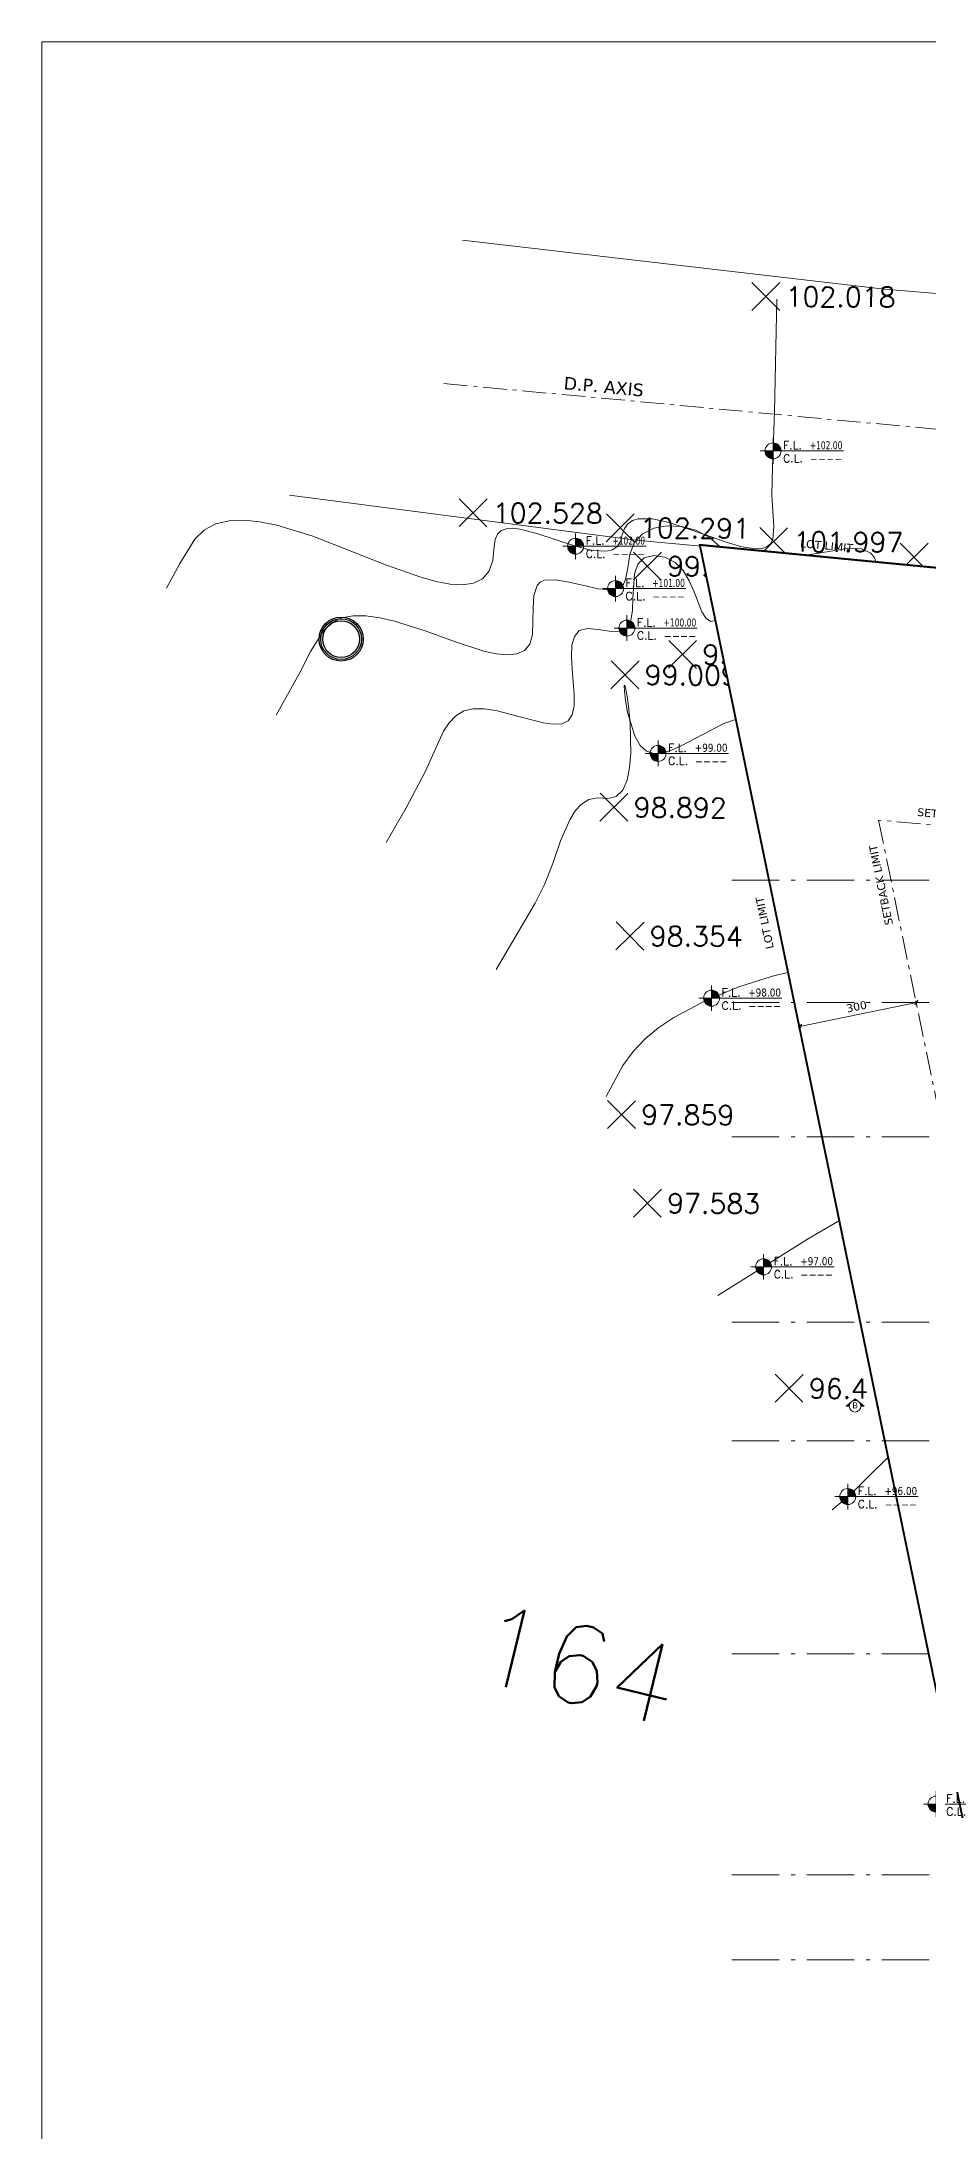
# Model space of a CAD drawing. Header units: inches. Extents: x -48 to 777, y -156 to 510.
# Drawn here: x 562.3 to 584.8, y -127.4 to -74.4 of the extents above; entities that cross this region are included whole.
import ezdxf
from ezdxf.enums import TextEntityAlignment as Align

# ---------------------------------------------------------------- set-up
doc = ezdxf.new("R2010")
doc.units = ezdxf.units.IN
doc.header["$MEASUREMENT"] = 0
doc.set_wipeout_variables(frame=1)
for name, pattern in [('ACAD_ISO06W100', [36, 24, -3, 0, -3, 0, -3, 0, -3]), ('ACAD_ISO10W100', [18, 12, -3, 0, -3]), ('HIDDEN', [0.375, 0.25, -0.125]), ('NUHA', [1.45, 0.75, -0.25, 0.2, -0.25])]:
    doc.linetypes.add(name, pattern=pattern)
doc.layers.get('Defpoints').update_dxf_attribs({"lineweight": 5})
for name, color, linetype, lineweight in [('A-ANNOTATION', 34, 'Continuous', 5), ('A-AXIS ST', 251, 'ACAD_ISO10W100', 5), ('A-DIM', 9, 'Continuous', 5), ('A-HIDDEN', 254, 'HIDDEN', 5), ('A-LEVELS', 139, 'Continuous', 20), ('A-LIMIT LOT', 235, 'ACAD_ISO10W100', 20), ('A-LIMIT ROAD', 69, 'Continuous', 20), ('A-NOTES', 151, 'Continuous', 20), ('A-SIGNS1', 20, 'Continuous', 15), ('A-SIGNS2', 30, 'Continuous', 15), ('A-TEXT', 50, 'Continuous', 15)]:
    doc.layers.add(name, color=color, linetype=linetype, lineweight=lineweight)
doc.layers.add('pts pc', color=7, linetype='Continuous')
doc.styles.add('2mm', font='simplex.shx', dxfattribs={"height": 0.5})
doc.styles.add('5mm', font='simplex_.ttf', dxfattribs={"height": 5})
doc.styles.add('ROMAND', font='verdana.ttf')
doc.styles.add('ROMANS', font='romans__.ttf', dxfattribs={"height": 0.14})
doc.styles.add('Stretch', font='GOTHIC.TTF', dxfattribs={"width": 0.75, "height": 0.2})
doc.dimstyles.new('M-1.100', dxfattribs={"dimtxt": 0.2, "dimasz": 0.1, "dimexe": 0.05, "dimexo": 0.05, "dimgap": 0.1, "dimtad": 1, "dimlfac": 100, "dimrnd": 0.5, "dimzin": 9, "dimdsep": 46, "dimtxsty": 'ROMAND', "dimblk": 'OBLIQUE', "dimcen": 1, "dimdle": 0.05, "dimclrd": 256, "dimclre": 256, "dimclrt": 2, "dimadec": 0, "dimazin": 0, "dimtfac": 0.666667, "dimtmove": 2, "dimatfit": 3, "dimfxl": 0.04, "dimtolj": 1, "dimtzin": 5, "dimlwd": -1, "dimlwe": -1, "dimarcsym": 0})

# ---------------------------------------------------------------- blocks, each defined once
blk = doc.blocks.new('_Oblique')
at = {"color": 0, "linetype": 'ByBlock', "lineweight": -2}
blk.add_line((-0.5, -0.5), (0.5, 0.5), dxfattribs=at)
blk = doc.blocks.new('*D973')
at = {"layer": 'A-DIM', "transparency": 16777216}
for p, q in [((-315991.303, -27905.139), (-315994.339, -27905.765)), ((-315991.346, -27905.179), (-315991.362, -27905.1)), ((-315994.284, -27905.786), (-315994.3, -27905.706))]:
    blk.add_line(p, q, dxfattribs=at)
at = {"layer": 'Defpoints', "color": 0, "transparency": 16777216}
for p in [(-315991.335, -27905.228), (-315994.29, -27905.755), (-315994.274, -27905.835)]:
    blk.add_point(p, dxfattribs=at)
at = {"layer": 'A-DIM', "transparency": 16777216, "xscale": 0.1, "yscale": 0.1, "zscale": 0.1}
for p, rotation in [((-315991.352, -27905.149), 11.65575850896597), ((-315994.29, -27905.755), 191.655758508966)]:
    blk.add_blockref('_Oblique', p, dxfattribs=dict(at, rotation=rotation))
at = {"layer": 'A-DIM', "color": 2, "transparency": 16777216, "insert": (-315992.862, -27905.252), "char_height": 0.2, "attachment_point": 5, "rotation": 11.6558, "style": 'ROMAND'}
blk.add_mtext('\\A1;300', dxfattribs=at)
blk = doc.blocks.new('GXFHGCGFCD')
at = {"layer": 'A-SIGNS1', "linetype": 'NUHA'}
h = blk.add_hatch(color=256, dxfattribs=at)
h.paths.add_polyline_path([(90.382, 61.33), (90.382, 61.17), (90.542, 61.17, 0.414214)])
h.paths.add_polyline_path([(90.382, 61.17), (90.222, 61.17, 0.414214), (90.382, 61.01)])
at = {"layer": 'A-SIGNS1'}
for p, q in [((90.382, 60.914), (90.382, 61.426)), ((90.126, 61.17), (91.79, 61.17))]:
    blk.add_line(p, q, dxfattribs=at)
blk.add_circle((90.382, 61.17), 0.16, dxfattribs=at)
blk = doc.blocks.new('DGXFHXFGDFD')
at = {"layer": 'A-SIGNS1'}
blk.add_blockref('GXFHGCGFCD', (0, 0), dxfattribs=at)
at = {"layer": 'A-SIGNS2', "linetype": 'NUHA', "style": 'ROMANS'}
for s, p in [('C.L.', (90.583, 60.941)), ('F.L.', (90.583, 61.203))]:
    blk.add_text(s, height=0.16, dxfattribs=at).set_placement(p)
at = {"layer": 'A-SIGNS2', "style": 'ROMANS', "width": 0.910135, "flags": 4}
for tag, p, p2 in [('NIV.BETON', (91.116, 60.941), (91.79, 60.941)), ('NIV.FINI', (91.116, 61.203), (91.79, 61.203))]:
    blk.add_attdef(tag, text='', height=0.16, dxfattribs=at).set_placement(p, p2, align=Align.FIT)
blk = doc.blocks.new('*D541')
at = {"layer": 'A-DIM', "transparency": 16777216}
for p, q in [((633.919, 335.179), (637.569, 335.179)), ((633.969, 334.867), (633.969, 335.229)), ((637.519, 334.867), (637.519, 335.229))]:
    blk.add_line(p, q, dxfattribs=at)
at = {"layer": 'Defpoints', "color": 0, "transparency": 16777216}
for p in [(637.519, 335.179), (633.969, 334.817), (637.519, 334.817)]:
    blk.add_point(p, dxfattribs=at)
at = {"layer": 'A-DIM', "transparency": 16777216, "xscale": 0.1, "yscale": 0.1, "zscale": 0.1, "rotation": 180}
blk.add_blockref('_Oblique', (633.969, 335.179), dxfattribs=at)
at = {"layer": 'A-DIM', "transparency": 16777216, "xscale": 0.1, "yscale": 0.1, "zscale": 0.1}
blk.add_blockref('_Oblique', (637.519, 335.179), dxfattribs=at)
at = {"layer": 'A-DIM', "color": 2, "transparency": 16777216, "insert": (635.744, 335.383), "char_height": 0.2, "attachment_point": 5, "style": 'ROMAND'}
blk.add_mtext('\\A1;355', dxfattribs=at)
blk = doc.blocks.new('*D542')
at = {"layer": 'A-DIM', "transparency": 16777216}
for p, q in [((637.469, 335.179), (640.719, 335.179)), ((637.519, 334.867), (637.519, 335.229)), ((640.669, 334.999), (640.669, 335.229))]:
    blk.add_line(p, q, dxfattribs=at)
at = {"layer": 'Defpoints', "color": 0, "transparency": 16777216}
for p in [(640.669, 335.179), (637.519, 334.817), (640.669, 334.949)]:
    blk.add_point(p, dxfattribs=at)
at = {"layer": 'A-DIM', "transparency": 16777216, "xscale": 0.1, "yscale": 0.1, "zscale": 0.1, "rotation": 180}
blk.add_blockref('_Oblique', (637.519, 335.179), dxfattribs=at)
at = {"layer": 'A-DIM', "transparency": 16777216, "xscale": 0.1, "yscale": 0.1, "zscale": 0.1}
blk.add_blockref('_Oblique', (640.669, 335.179), dxfattribs=at)
at = {"layer": 'A-DIM', "color": 2, "transparency": 16777216, "insert": (639.094, 335.383), "char_height": 0.2, "attachment_point": 5, "style": 'ROMAND'}
blk.add_mtext('\\A1;315', dxfattribs=at)
blk = doc.blocks.new('*D543')
at = {"layer": 'A-DIM', "transparency": 16777216}
for p, q in [((640.619, 335.179), (642.719, 335.179)), ((640.669, 334.999), (640.669, 335.229)), ((642.669, 335.065), (642.669, 335.229))]:
    blk.add_line(p, q, dxfattribs=at)
at = {"layer": 'Defpoints', "color": 0, "transparency": 16777216}
for p in [(642.669, 335.179), (640.669, 334.949), (642.669, 335.015)]:
    blk.add_point(p, dxfattribs=at)
at = {"layer": 'A-DIM', "transparency": 16777216, "xscale": 0.1, "yscale": 0.1, "zscale": 0.1, "rotation": 180}
blk.add_blockref('_Oblique', (640.669, 335.179), dxfattribs=at)
at = {"layer": 'A-DIM', "transparency": 16777216, "xscale": 0.1, "yscale": 0.1, "zscale": 0.1}
blk.add_blockref('_Oblique', (642.669, 335.179), dxfattribs=at)
at = {"layer": 'A-DIM', "color": 2, "transparency": 16777216, "insert": (641.669, 335.383), "char_height": 0.2, "attachment_point": 5, "style": 'ROMAND'}
blk.add_mtext('\\A1;200', dxfattribs=at)
blk = doc.blocks.new('*D544')
at = {"layer": 'A-DIM', "transparency": 16777216}
for p, q in [((642.619, 335.179), (644.719, 335.179)), ((642.669, 335.065), (642.669, 335.229)), ((644.669, 335.065), (644.669, 335.229))]:
    blk.add_line(p, q, dxfattribs=at)
at = {"layer": 'Defpoints', "color": 0, "transparency": 16777216}
for p in [(644.669, 335.179), (642.669, 335.015), (644.669, 335.015)]:
    blk.add_point(p, dxfattribs=at)
at = {"layer": 'A-DIM', "transparency": 16777216, "xscale": 0.1, "yscale": 0.1, "zscale": 0.1, "rotation": 180}
blk.add_blockref('_Oblique', (642.669, 335.179), dxfattribs=at)
at = {"layer": 'A-DIM', "transparency": 16777216, "xscale": 0.1, "yscale": 0.1, "zscale": 0.1}
blk.add_blockref('_Oblique', (644.669, 335.179), dxfattribs=at)
at = {"layer": 'A-DIM', "color": 2, "transparency": 16777216, "insert": (643.669, 335.383), "char_height": 0.2, "attachment_point": 5, "style": 'ROMAND'}
blk.add_mtext('\\A1;200', dxfattribs=at)
blk = doc.blocks.new('*D545')
at = {"layer": 'A-DIM', "transparency": 16777216}
for p, q in [((644.619, 335.179), (647.069, 335.179)), ((644.669, 335.065), (644.669, 335.229)), ((647.019, 335.065), (647.019, 335.229))]:
    blk.add_line(p, q, dxfattribs=at)
at = {"layer": 'Defpoints', "color": 0, "transparency": 16777216}
for p in [(647.019, 335.179), (644.669, 335.015), (647.019, 335.015)]:
    blk.add_point(p, dxfattribs=at)
at = {"layer": 'A-DIM', "transparency": 16777216, "xscale": 0.1, "yscale": 0.1, "zscale": 0.1, "rotation": 180}
blk.add_blockref('_Oblique', (644.669, 335.179), dxfattribs=at)
at = {"layer": 'A-DIM', "transparency": 16777216, "xscale": 0.1, "yscale": 0.1, "zscale": 0.1}
blk.add_blockref('_Oblique', (647.019, 335.179), dxfattribs=at)
at = {"layer": 'A-DIM', "color": 2, "transparency": 16777216, "insert": (645.844, 335.383), "char_height": 0.2, "attachment_point": 5, "style": 'ROMAND'}
blk.add_mtext('\\A1;235', dxfattribs=at)
blk = doc.blocks.new('*D546')
at = {"layer": 'A-DIM', "transparency": 16777216}
for p, q in [((646.969, 335.179), (649.969, 335.179)), ((647.019, 335.065), (647.019, 335.229)), ((649.919, 335.083), (649.919, 335.229))]:
    blk.add_line(p, q, dxfattribs=at)
at = {"layer": 'Defpoints', "color": 0, "transparency": 16777216}
for p in [(649.919, 335.179), (647.019, 335.015), (649.919, 335.033)]:
    blk.add_point(p, dxfattribs=at)
at = {"layer": 'A-DIM', "transparency": 16777216, "xscale": 0.1, "yscale": 0.1, "zscale": 0.1, "rotation": 180}
blk.add_blockref('_Oblique', (647.019, 335.179), dxfattribs=at)
at = {"layer": 'A-DIM', "transparency": 16777216, "xscale": 0.1, "yscale": 0.1, "zscale": 0.1}
blk.add_blockref('_Oblique', (649.919, 335.179), dxfattribs=at)
at = {"layer": 'A-DIM', "color": 2, "transparency": 16777216, "insert": (648.469, 335.383), "char_height": 0.2, "attachment_point": 5, "style": 'ROMAND'}
blk.add_mtext('\\A1;290', dxfattribs=at)
blk = doc.blocks.new('*D547')
at = {"layer": 'A-DIM', "transparency": 16777216}
for p, q in [((649.869, 335.179), (651.669, 335.179)), ((649.919, 335.083), (649.919, 335.229)), ((651.619, 335.036), (651.619, 335.229))]:
    blk.add_line(p, q, dxfattribs=at)
at = {"layer": 'Defpoints', "color": 0, "transparency": 16777216}
for p in [(651.619, 335.179), (649.919, 335.033), (651.619, 334.986)]:
    blk.add_point(p, dxfattribs=at)
at = {"layer": 'A-DIM', "transparency": 16777216, "xscale": 0.1, "yscale": 0.1, "zscale": 0.1, "rotation": 180}
blk.add_blockref('_Oblique', (649.919, 335.179), dxfattribs=at)
at = {"layer": 'A-DIM', "transparency": 16777216, "xscale": 0.1, "yscale": 0.1, "zscale": 0.1}
blk.add_blockref('_Oblique', (651.619, 335.179), dxfattribs=at)
at = {"layer": 'A-DIM', "color": 2, "transparency": 16777216, "insert": (650.769, 335.383), "char_height": 0.2, "attachment_point": 5, "style": 'ROMAND'}
blk.add_mtext('\\A1;170', dxfattribs=at)
blk = doc.blocks.new('*D548')
at = {"layer": 'A-DIM', "transparency": 16777216}
for p, q in [((651.669, 335.572), (633.919, 335.572)), ((633.969, 334.867), (633.969, 335.622)), ((651.619, 335.036), (651.619, 335.622))]:
    blk.add_line(p, q, dxfattribs=at)
at = {"layer": 'Defpoints', "color": 0, "transparency": 16777216}
for p in [(633.969, 335.572), (633.969, 334.817), (651.619, 334.986)]:
    blk.add_point(p, dxfattribs=at)
at = {"layer": 'A-DIM', "transparency": 16777216, "xscale": 0.1, "yscale": 0.1, "zscale": 0.1, "rotation": 180}
blk.add_blockref('_Oblique', (633.969, 335.572), dxfattribs=at)
at = {"layer": 'A-DIM', "transparency": 16777216, "xscale": 0.1, "yscale": 0.1, "zscale": 0.1}
blk.add_blockref('_Oblique', (651.619, 335.572), dxfattribs=at)
at = {"layer": 'A-DIM', "color": 2, "transparency": 16777216, "insert": (642.794, 335.776), "char_height": 0.2, "attachment_point": 5, "style": 'ROMAND'}
blk.add_mtext('\\A1;1765', dxfattribs=at)
blk = doc.blocks.new('*D549')
at = {"layer": 'A-DIM', "transparency": 16777216}
for p, q in [((656.818, 330.269), (656.914, 330.269)), ((656.864, 330.319), (656.864, 327.119)), ((656.818, 327.169), (656.914, 327.169))]:
    blk.add_line(p, q, dxfattribs=at)
at = {"layer": 'Defpoints', "color": 0, "transparency": 16777216}
for p in [(656.768, 330.269), (656.768, 327.169), (656.864, 327.169)]:
    blk.add_point(p, dxfattribs=at)
at = {"layer": 'A-DIM', "transparency": 16777216, "xscale": 0.1, "yscale": 0.1, "zscale": 0.1}
for p, rotation in [((656.864, 330.269), 90), ((656.864, 327.169), 270)]:
    blk.add_blockref('_Oblique', p, dxfattribs=dict(at, rotation=rotation))
at = {"layer": 'A-DIM', "color": 2, "transparency": 16777216, "insert": (656.66, 328.719), "char_height": 0.2, "attachment_point": 5, "rotation": 90, "style": 'ROMAND'}
blk.add_mtext('\\A1;310', dxfattribs=at)
blk = doc.blocks.new('*D550')
at = {"layer": 'A-DIM', "transparency": 16777216}
for p, q in [((656.864, 327.219), (656.864, 323.719)), ((656.818, 327.169), (656.914, 327.169)), ((656.715, 323.769), (656.914, 323.769))]:
    blk.add_line(p, q, dxfattribs=at)
at = {"layer": 'Defpoints', "color": 0, "transparency": 16777216}
for p in [(656.768, 327.169), (656.665, 323.769), (656.864, 323.769)]:
    blk.add_point(p, dxfattribs=at)
at = {"layer": 'A-DIM', "transparency": 16777216, "xscale": 0.1, "yscale": 0.1, "zscale": 0.1}
for p, rotation in [((656.864, 327.169), 90), ((656.864, 323.769), 270)]:
    blk.add_blockref('_Oblique', p, dxfattribs=dict(at, rotation=rotation))
at = {"layer": 'A-DIM', "color": 2, "transparency": 16777216, "insert": (656.66, 325.469), "char_height": 0.2, "attachment_point": 5, "rotation": 90, "style": 'ROMAND'}
blk.add_mtext('\\A1;340', dxfattribs=at)
blk = doc.blocks.new('*D551')
at = {"layer": 'A-DIM', "transparency": 16777216}
for p, q in [((656.715, 323.769), (656.914, 323.769)), ((656.864, 323.819), (656.864, 319.019)), ((656.51, 319.069), (656.914, 319.069))]:
    blk.add_line(p, q, dxfattribs=at)
at = {"layer": 'Defpoints', "color": 0, "transparency": 16777216}
for p in [(656.665, 323.769), (656.46, 319.069), (656.864, 319.069)]:
    blk.add_point(p, dxfattribs=at)
at = {"layer": 'A-DIM', "transparency": 16777216, "xscale": 0.1, "yscale": 0.1, "zscale": 0.1}
for p, rotation in [((656.864, 323.769), 90), ((656.864, 319.069), 270)]:
    blk.add_blockref('_Oblique', p, dxfattribs=dict(at, rotation=rotation))
at = {"layer": 'A-DIM', "color": 2, "transparency": 16777216, "insert": (656.66, 321.419), "char_height": 0.2, "attachment_point": 5, "rotation": 90, "style": 'ROMAND'}
blk.add_mtext('\\A1;470', dxfattribs=at)
blk = doc.blocks.new('*D552')
at = {"layer": 'A-DIM', "transparency": 16777216}
for p, q in [((656.51, 319.069), (656.914, 319.069)), ((656.864, 319.119), (656.864, 316.018)), ((656.51, 316.068), (656.914, 316.068))]:
    blk.add_line(p, q, dxfattribs=at)
at = {"layer": 'Defpoints', "color": 0, "transparency": 16777216}
for p in [(656.46, 319.069), (656.46, 316.068), (656.864, 316.068)]:
    blk.add_point(p, dxfattribs=at)
at = {"layer": 'A-DIM', "transparency": 16777216, "xscale": 0.1, "yscale": 0.1, "zscale": 0.1}
for p, rotation in [((656.864, 319.069), 90), ((656.864, 316.068), 270)]:
    blk.add_blockref('_Oblique', p, dxfattribs=dict(at, rotation=rotation))
at = {"layer": 'A-DIM', "color": 2, "transparency": 16777216, "insert": (656.66, 317.569), "char_height": 0.2, "attachment_point": 5, "rotation": 90, "style": 'ROMAND'}
blk.add_mtext('\\A1;300', dxfattribs=at)
blk = doc.blocks.new('*D553')
at = {"layer": 'A-DIM', "transparency": 16777216}
for p, q in [((656.864, 316.118), (656.864, 310.618)), ((656.51, 316.068), (656.914, 316.068)), ((656.51, 310.668), (656.914, 310.668))]:
    blk.add_line(p, q, dxfattribs=at)
at = {"layer": 'Defpoints', "color": 0, "transparency": 16777216}
for p in [(656.46, 316.068), (656.46, 310.668), (656.864, 310.668)]:
    blk.add_point(p, dxfattribs=at)
at = {"layer": 'A-DIM', "transparency": 16777216, "xscale": 0.1, "yscale": 0.1, "zscale": 0.1}
for p, rotation in [((656.864, 316.068), 90), ((656.864, 310.668), 270)]:
    blk.add_blockref('_Oblique', p, dxfattribs=dict(at, rotation=rotation))
at = {"layer": 'A-DIM', "color": 2, "transparency": 16777216, "insert": (656.66, 313.368), "char_height": 0.2, "attachment_point": 5, "rotation": 90, "style": 'ROMAND'}
blk.add_mtext('\\A1;540', dxfattribs=at)
blk = doc.blocks.new('*D554')
at = {"layer": 'A-DIM', "transparency": 16777216}
for p, q in [((656.51, 310.668), (656.914, 310.668)), ((656.864, 310.718), (656.864, 305.376))]:
    blk.add_line(p, q, dxfattribs=at)
at = {"layer": 'Defpoints', "color": 0, "transparency": 16777216}
for p in [(656.46, 310.668), (656.864, 305.426), (656.864, 305.426)]:
    blk.add_point(p, dxfattribs=at)
at = {"layer": 'A-DIM', "transparency": 16777216, "xscale": 0.1, "yscale": 0.1, "zscale": 0.1}
for p, rotation in [((656.864, 310.668), 90), ((656.864, 305.426), 270)]:
    blk.add_blockref('_Oblique', p, dxfattribs=dict(at, rotation=rotation))
at = {"layer": 'A-DIM', "color": 2, "transparency": 16777216, "insert": (656.66, 308.047), "char_height": 0.2, "attachment_point": 5, "rotation": 90, "style": 'ROMAND'}
blk.add_mtext('\\A1;524', dxfattribs=at)
blk = doc.blocks.new('*D555')
at = {"layer": 'A-DIM', "transparency": 16777216}
for p, q in [((656.864, 302.868), (656.864, 305.476)), ((656.344, 302.918), (656.914, 302.918))]:
    blk.add_line(p, q, dxfattribs=at)
at = {"layer": 'Defpoints', "color": 0, "transparency": 16777216}
for p in [(656.864, 305.426), (656.864, 305.426), (656.294, 302.918)]:
    blk.add_point(p, dxfattribs=at)
at = {"layer": 'A-DIM', "transparency": 16777216, "xscale": 0.1, "yscale": 0.1, "zscale": 0.1}
for p, rotation in [((656.864, 305.426), 90), ((656.864, 302.918), 270)]:
    blk.add_blockref('_Oblique', p, dxfattribs=dict(at, rotation=rotation))
at = {"layer": 'A-DIM', "color": 2, "transparency": 16777216, "insert": (656.66, 304.172), "char_height": 0.2, "attachment_point": 5, "rotation": 90, "style": 'ROMAND'}
blk.add_mtext('\\A1;251', dxfattribs=at)
blk = doc.blocks.new('*D556')
at = {"layer": 'A-DIM', "transparency": 16777216}
for p, q in [((656.665, 330.269), (657.259, 330.269)), ((657.209, 302.868), (657.209, 330.319)), ((655.957, 302.918), (657.259, 302.918))]:
    blk.add_line(p, q, dxfattribs=at)
at = {"layer": 'Defpoints', "color": 0, "transparency": 16777216}
for p in [(656.615, 330.269), (657.209, 330.269), (655.907, 302.918)]:
    blk.add_point(p, dxfattribs=at)
at = {"layer": 'A-DIM', "transparency": 16777216, "xscale": 0.1, "yscale": 0.1, "zscale": 0.1}
for p, rotation in [((657.209, 330.269), 90), ((657.209, 302.918), 270)]:
    blk.add_blockref('_Oblique', p, dxfattribs=dict(at, rotation=rotation))
at = {"layer": 'A-DIM', "color": 2, "transparency": 16777216, "insert": (657.004, 316.593), "char_height": 0.2, "attachment_point": 5, "rotation": 90, "style": 'ROMAND'}
blk.add_mtext('\\A1;2735', dxfattribs=at)
blk = doc.blocks.new('ZDGFHGCGFF')
h = blk.add_hatch(color=256)
h.paths.add_polyline_path([(94.086, 59.804), (94.151, 59.726, 0.223535), (94.086, 59.756)])
h.paths.add_polyline_path([(94.151, 59.726), (94.195, 59.673), (94.151, 59.619, 0.17452), (94.17, 59.673, 0.17452)])
h.paths.add_polyline_path([(94.086, 59.589, 0.223535), (94.151, 59.619), (94.086, 59.541)])
for p, q in [((94.086, 59.756), (94.086, 59.804)), ((94.086, 59.804), (94.195, 59.673)), ((94.195, 59.673), (94.086, 59.541)), ((94.086, 59.541), (94.086, 59.589))]:
    blk.add_line(p, q)
blk.add_circle((94.086, 59.673), 0.0839)
blk = doc.blocks.new('ZDGFHGCJHGHFG')
at = {"layer": 'A-SIGNS1', "rotation": 90}
blk.add_blockref('ZDGFHGCGFF', (154.078, -34.414), dxfattribs=at)
at = {"layer": 'A-SIGNS2', "linetype": 'ACAD_ISO06W100', "ltscale": 0.01, "style": 'Stretch', "flags": 12}
blk.add_attdef('A', text='', height=0.0883, dxfattribs=at).set_placement((94.407, 59.684), align=Align.MIDDLE)
blk = doc.blocks.new('LOT 688  TOPOGRAPHIC PLAN')
blk.add_circle((-316005.9171, -27895.93821), 0.55739)
at = {"layer": 'A-LEVELS', "linetype": 'Continuous'}
for points in [[(-316010.34114, -27894.64581), (-316010.00251, -27894.01943), (-316009.62351, -27893.40383), (-316009.37992, -27893.17021), (-316009.08748, -27893.01798), (-316008.7518, -27892.93897), (-316008.37881, -27892.92432), (-316007.97444, -27892.96518), (-316007.54463, -27893.05271), (-316006.6324, -27893.33239), (-316004.76361, -27894.06247), (-316003.90195, -27894.37129), (-316003.51007, -27894.48068), (-316003.15206, -27894.54826), (-316002.83385, -27894.56517), (-316002.56138, -27894.52258), (-316002.34059, -27894.41164), (-316002.17739, -27894.22349), (-316002.07772, -27893.94929), (-316002.04, -27893.58977), (-316002.01605, -27893.41372), (-316001.95978, -27893.27679), (-316001.86426, -27893.18783), (-316001.73395, -27893.14124), (-316001.57362, -27893.13104), (-316001.38803, -27893.15127), (-316000.96012, -27893.25911), (-316000.0107, -27893.57714), (-315999.5654, -27893.69179), (-315999.1905, -27893.71318), (-315999.04136, -27893.67397), (-315998.92411, -27893.59353), (-315998.84351, -27893.46589), (-315998.79683, -27893.29467), (-315998.74187, -27893.13398), (-315998.65411, -27893.01538), (-315998.53605, -27892.93585), (-315998.39102, -27892.89133), (-315998.03347, -27892.89091), (-315997.60824, -27892.98143), (-315996.66184, -27893.30447), (-315996.19421, -27893.47158), (-315995.766, -27893.59882), (-315995.40397, -27893.65349), (-315995.25615, -27893.64339), (-315995.13492, -27893.60288), (-315995.04362, -27893.52788), (-315994.98548, -27893.41445), (-315994.95535, -27893.08726), (-315995.00701, -27892.30014), (-315994.99391, -27891.58421), (-315994.94398, -27890.17883), (-315994.88611, -27887.32207)], [(-316007.5579, -27897.86741), (-316006.97798, -27896.81437), (-316006.69092, -27896.25364), (-316006.36504, -27895.72494), (-316006.15768, -27895.52825), (-316005.90678, -27895.4032), (-316005.61537, -27895.34633), (-316005.29036, -27895.34757), (-316004.93862, -27895.39684), (-316004.56705, -27895.48407), (-316003.79195, -27895.73212), (-316003.02018, -27896.01112), (-316002.30684, -27896.24048), (-316001.9893, -27896.31136), (-316001.70703, -27896.33962), (-316001.46692, -27896.31516), (-316001.27585, -27896.22793), (-316001.14072, -27896.06784), (-316001.06838, -27895.82488), (-316001.05622, -27895.15648), (-316001.0371, -27894.82978), (-316000.95335, -27894.57779), (-316000.8742, -27894.49608), (-316000.76692, -27894.44805), (-316000.48419, -27894.4336), (-316000.13983, -27894.49289), (-315999.76893, -27894.5838), (-315999.4066, -27894.66421), (-315999.08795, -27894.69199), (-315998.84808, -27894.62503), (-315998.76847, -27894.54306), (-315998.71562, -27894.42803), (-315998.6575, -27894.13068), (-315998.60653, -27893.79859), (-315998.49541, -27893.49756), (-315998.28608, -27893.27282), (-315997.99834, -27893.12875), (-315997.65882, -27893.06495), (-315997.29414, -27893.08101), (-315996.93091, -27893.17654), (-315996.59576, -27893.35111), (-315996.31531, -27893.60434), (-315996.11265, -27893.93039), (-315995.9661, -27894.25485), (-315995.89754, -27894.37855), (-315995.82329, -27894.45617), (-315995.73684, -27894.47282), (-315995.63545, -27894.42812), (-315995.39538, -27894.22406), (-315995.11945, -27893.98795), (-315994.97324, -27893.90319), (-315994.82431, -27893.86479), (-315994.50834, -27893.87419), (-315993.04556, -27893.63094), (-315992.74, -27893.64814), (-315992.50312, -27893.75982), (-315992.41741, -27893.86096), (-315992.35723, -27893.99758), (-315992.3099, -27894.36733), (-315992.2912, -27894.54351), (-315992.24678, -27894.66197), (-315992.15526, -27894.68448), (-315992.01817, -27894.61526), (-315991.72712, -27894.43017), (-315991.45875, -27894.28867), (-315990.9198, -27894.12629)], [(-316001.99141, -27904.31061), (-316000.99946, -27902.63307), (-316000.76869, -27902.16032), (-316000.55746, -27901.62691), (-316000.35708, -27901.04892), (-316000.1287, -27900.51413), (-315999.99073, -27900.29307), (-315999.82983, -27900.11897), (-315999.6407, -27900.00388), (-315999.41801, -27899.95985), (-315999.16598, -27899.97879), (-315998.94736, -27899.92927), (-315998.78659, -27899.76575), (-315998.67648, -27899.51181), (-315998.60967, -27899.19147), (-315998.5788, -27898.82873), (-315998.59543, -27898.0721), (-315998.6282, -27897.72622), (-315998.66745, -27897.43397), (-315998.70583, -27897.21936), (-315998.73596, -27897.1064), (-315998.75051, -27897.1189), (-315998.74411, -27897.26036), (-315998.71503, -27897.49686), (-315998.66196, -27897.79047), (-315998.47852, -27898.39721), (-315998.3455, -27898.63445), (-315998.18362, -27898.782), (-315997.99514, -27898.84101), (-315997.78359, -27898.82692), (-315997.55252, -27898.75521), (-315997.30548, -27898.64136), (-315996.22863, -27898.07431), (-315995.95499, -27897.98205), (-315995.68661, -27897.94009), (-315995.17065, -27897.9811), (-315994.67945, -27898.0386), (-315994.44188, -27898.01635), (-315994.20863, -27897.94567), (-315993.29056, -27897.48369), (-315992.82933, -27897.28401), (-315992.35696, -27897.11797), (-315991.86048, -27897.03512), (-315991.34837, -27897.00787), (-315990.31233, -27897.0048)], [(-315999.20817, -27907.53221), (-315998.78537, -27906.74548), (-315998.52355, -27906.38893), (-315998.2144, -27906.06936), (-315997.86671, -27905.78353), (-315997.48928, -27905.52822), (-315996.6804, -27905.09625), (-315995.84485, -27904.75064), (-315994.99361, -27904.47902), (-315994.12769, -27904.27126), (-315993.24815, -27904.1172), (-315992.36321, -27903.98227), (-315991.49931, -27903.77041), (-315989.82419, -27903.14766)], [(-315996.37243, -27912.56863), (-315994.06274, -27911.11991), (-315992.89106, -27910.43137), (-315991.66476, -27909.84763), (-315991.00958, -27909.60551)], [(-315993.48329, -27918.0018), (-315993.01159, -27917.60335), (-315992.55258, -27917.15252), (-315992.09357, -27916.70169), (-315991.62188, -27916.30322), (-315991.12482, -27916.00948), (-315990.86281, -27915.91824)]]:
    blk.add_lwpolyline(points, dxfattribs=at)
at = {"layer": 'A-LEVELS', "color": 209, "linetype": 'Continuous'}
blk.add_lwpolyline([(-316004.77465, -27901.08901), (-316004.27276, -27900.21677), (-316003.78649, -27899.30078), (-316003.32458, -27898.27477), (-316003.18093, -27898.05707), (-316003.01186, -27897.88072), (-316002.81025, -27897.75868), (-316002.57032, -27897.70178), (-316002.29717, -27897.70344), (-316002.00119, -27897.74858), (-316001.38247, -27897.90874), (-316000.79761, -27898.06114), (-316000.54395, -27898.09658), (-316000.33005, -27898.08466), (-316000.16634, -27898.01025), (-316000.06299, -27897.85854), (-316000.01876, -27897.62984), (-316000.01679, -27897.34513), (-316000.06759, -27896.69761), (-316000.08436, -27896.37976), (-316000.07137, -27896.09582), (-316000.01062, -27895.86829), (-315999.8841, -27895.71964), (-315999.67613, -27895.66949), (-315999.40579, -27895.69471), (-315999.11891, -27895.73915), (-315998.86206, -27895.74583), (-315998.68003, -27895.65988), (-315998.58122, -27895.47004), (-315998.53974, -27895.20621), (-315998.52831, -27894.89989), (-315998.48664, -27894.28586), (-315998.40189, -27894.04115), (-315998.23838, -27893.8799), (-315997.994, -27893.82156), (-315997.7164, -27893.86172), (-315997.45904, -27893.99312), (-315997.25645, -27894.20226), (-315997.10078, -27894.46182), (-315996.97846, -27894.74253), (-315996.77952, -27895.25048), (-315996.67573, -27895.41924), (-315996.55101, -27895.4924), (-315996.39767, -27895.45923), (-315996.2184, -27895.34161), (-315995.79711, -27894.95388), (-315995.3172, -27894.53096), (-315995.06466, -27894.36936), (-315994.80874, -27894.27461), (-315994.27122, -27894.25672), (-315993.98456, -27894.23679), (-315993.72851, -27894.25809), (-315993.53968, -27894.37129), (-315993.43865, -27894.60317), (-315993.38503, -27895.23683), (-315993.36207, -27895.5263), (-315993.29478, -27895.72268), (-315993.23351, -27895.7684), (-315993.14911, -27895.77167), (-315992.92623, -27895.67622), (-315992.41532, -27895.32744), (-315991.94896, -27895.01543), (-315991.50732, -27894.77731), (-315991.05676, -27894.62993), (-315990.56626, -27894.58845)], dxfattribs=at)
at = {"layer": 'A-LIMIT LOT', "linetype": 'Continuous', "const_width": 0.1}
blk.add_lwpolyline([(-315996.80172, -27893.57917), (-315985.1164, -27950.2257), (-315970.22923, -27937.16678), (-315964.6636, -27941.43051), (-315964.08799, -27936.87852), (-315969.32038, -27930.53073), (-315969.32038, -27896.23659), (-315996.80172, -27893.57917)], dxfattribs=at)
at = {"layer": 'A-LIMIT ROAD', "linetype": 'Continuous'}
for points in [[(-315992.15526, -27887.07533), (-316002.84459, -27885.83384)], [(-315992.15526, -27887.07533), (-315973.78379, -27888.60145), (-315955.13582, -27890.27286)], [(-315998.45513, -27893.43141), (-316007.22571, -27892.29341)], [(-315998.45513, -27893.43141), (-315996.80172, -27893.57917)]]:
    blk.add_lwpolyline(points, dxfattribs=at)
at = {"layer": 'pts pc', "linetype": 'Continuous'}
for points in [[(-315994.80516, -27886.90615), (-315995.51594, -27887.60935)], [(-315994.80895, -27887.61314), (-315995.51215, -27886.90236)], [(-316002.22064, -27892.38548), (-316002.93142, -27893.08868)], [(-316002.22443, -27893.09247), (-316002.92763, -27892.38169)], [(-315998.49264, -27892.76747), (-315999.20342, -27893.47067)], [(-315998.49643, -27893.47446), (-315999.19963, -27892.76368)], [(-315994.60945, -27893.11629), (-315995.32023, -27893.81949)], [(-315994.61324, -27893.82328), (-315995.31644, -27893.1125)], [(-315997.80482, -27893.73517), (-315998.5156, -27894.43837)], [(-315997.80861, -27894.44216), (-315998.51181, -27893.73138)], [(-315991.05251, -27893.51036), (-315991.76329, -27894.21356)], [(-315991.0563, -27894.21735), (-315991.7595, -27893.50657)], [(-315994.14135, -27894.21781), (-315994.85213, -27894.92101)], [(-315994.14514, -27894.9248), (-315994.84834, -27894.21402)], [(-315996.9128, -27895.97398), (-315997.62358, -27896.67718)], [(-315996.91659, -27896.68097), (-315997.61979, -27895.97019)], [(-315998.3716, -27896.49217), (-315999.08238, -27897.19537)], [(-315998.37539, -27897.19916), (-315999.07859, -27896.48838)], [(-315993.74773, -27896.34195), (-315994.45851, -27897.04515)], [(-315993.75152, -27897.04894), (-315994.45472, -27896.33816)], [(-315994.48913, -27898.65301), (-315995.19991, -27899.35621)], [(-315994.49292, -27899.36), (-315995.19612, -27898.64922)], [(-315998.6516, -27899.84872), (-315999.36238, -27900.55192)], [(-315998.65539, -27900.55571), (-315999.35859, -27899.84493)], [(-315998.24608, -27903.10994), (-315998.95686, -27903.81314)], [(-315998.24987, -27903.81693), (-315998.95307, -27903.10615)], [(-315998.46034, -27907.63485), (-315999.17112, -27908.33805)], [(-315998.46413, -27908.34184), (-315999.16733, -27907.63106)], [(-315991.54556, -27908.99994), (-315992.25634, -27909.70314)], [(-315991.54935, -27909.70693), (-315992.25255, -27908.99615)], [(-315997.80536, -27909.8794), (-315998.51614, -27910.5826)], [(-315997.80915, -27910.58639), (-315998.51235, -27909.87561)], [(-315994.21646, -27914.5707), (-315994.92724, -27915.2739)], [(-315994.22025, -27915.27769), (-315994.92345, -27914.56691)]]:
    blk.add_lwpolyline(points, dxfattribs=at)
at = {"layer": 'pts pc'}
for centre, radius in [((-316005.9171, -27895.93821), 0.5174), ((-316005.91824, -27895.93821), 0.46554)]:
    blk.add_circle(centre, radius, dxfattribs=at)
at = {"layer": 'A-SIGNS1'}
ref = blk.add_blockref('DGXFHXFGDFD', (-316109.51107, -27968.68403), dxfattribs=dict(at, xscale=1.267200000000003, yscale=1.267200000000003, zscale=1.267200000000003))
ref.add_attrib('NIV.FINI', '+102.00', dxfattribs={"layer": 'A-SIGNS2', "height": 0.202752, "style": 'ROMAND', "width": 0.680836}).set_placement((-315994.04905, -27891.12741), (-315993.22108, -27891.12741), align=Align.FIT)
ref.add_attrib('NIV.BETON', '----', dxfattribs={"layer": 'A-SIGNS2', "height": 0.202752, "style": 'ROMAND', "width": 1.634557}).set_placement((-315994.04905, -27891.45918), (-315993.22108, -27891.45918), align=Align.FIT)
ref = blk.add_blockref('DGXFHXFGDFD', (-316114.50924, -27971.10049), dxfattribs=dict(at, xscale=1.267200000000003, yscale=1.267200000000003, zscale=1.267200000000003))
ref.add_attrib('NIV.FINI', '+102.00', dxfattribs={"layer": 'A-SIGNS2', "height": 0.202752, "style": 'ROMAND', "width": 0.680836}).set_placement((-315999.04722, -27893.54387), (-315998.21925, -27893.54387), align=Align.FIT)
ref.add_attrib('NIV.BETON', '----', dxfattribs={"layer": 'A-SIGNS2', "height": 0.202752, "style": 'ROMAND', "width": 1.634557}).set_placement((-315999.04722, -27893.87564), (-315998.21925, -27893.87564), align=Align.FIT)
ref = blk.add_blockref('DGXFHXFGDFD', (-316113.49992, -27972.17327), dxfattribs=dict(at, xscale=1.267200000000003, yscale=1.267200000000003, zscale=1.267200000000003))
ref.add_attrib('NIV.FINI', '+101.00', dxfattribs={"layer": 'A-SIGNS2', "height": 0.202752, "style": 'ROMAND', "width": 0.680836}).set_placement((-315998.0379, -27894.61666), (-315997.20993, -27894.61666), align=Align.FIT)
ref.add_attrib('NIV.BETON', '----', dxfattribs={"layer": 'A-SIGNS2', "height": 0.202752, "style": 'ROMAND', "width": 1.634557}).set_placement((-315998.0379, -27894.94842), (-315997.20993, -27894.94842), align=Align.FIT)
at = {"layer": 'A-NOTES', "linetype": 'Continuous', "style": '5mm'}
blk.add_text('164', height=2, rotation=346.245633, dxfattribs=at).set_placement((-316002.66321, -27922.27149))
at = {"layer": 'A-TEXT', "insert": (-316000.26204, -27889.28746), "char_height": 0.32, "width": 71.8076328, "attachment_point": 1, "rotation": 354.696245, "style": 'ROMAND'}
blk.add_mtext('D.P. AXIS', dxfattribs=at)
at = {"layer": 'pts pc', "color": 1, "char_height": 0.5, "attachment_point": 1, "rotation": 359.692852, "style": '2mm'}
for s, insert, width in [('\\Fsimplex.shx;\\W1.0000000000;\\T1.0000000000;\\o\\l102.018', (-315994.65922, -27887.01043), 3.3571429), ('\\Fsimplex.shx;\\W1.0000000000;\\T1.0000000000;\\o\\l102.528', (-316002.0747, -27892.48976), 3.452381), ('\\Fsimplex.shx;\\W1.0000000000;\\T1.0000000000;\\o\\l102.291', (-315998.3467, -27892.87175), 3.3571429), ('\\Fsimplex.shx;\\W1.0000000000;\\T1.0000000000;\\o\\l101.997', (-315994.46351, -27893.22057), 3.3571429), ('\\Fsimplex.shx;\\W1.0000000000;\\T1.0000000000;\\o\\l99.486', (-315997.65887, -27893.83945), 3.0714286), ('\\Fsimplex.shx;\\W1.0000000000;\\T1.0000000000;\\o\\l99.226', (-315993.99541, -27894.3221), 3.0714286), ('\\Fsimplex.shx;\\W1.0000000000;\\T1.0000000000;\\o\\l99.165', (-315996.76686, -27896.07827), 2.9761905), ('\\Fsimplex.shx;\\W1.0000000000;\\T1.0000000000;\\o\\l99.009', (-315998.22566, -27896.59645), 3.0714286), ('\\Fsimplex.shx;\\W1.0000000000;\\T1.0000000000;\\o\\l99.147', (-315993.60179, -27896.44624), 2.9761905), ('\\Fsimplex.shx;\\W1.0000000000;\\T1.0000000000;\\o\\l98.893', (-315994.34319, -27898.7573), 3.0714286), ('\\Fsimplex.shx;\\W1.0000000000;\\T1.0000000000;\\o\\l98.892', (-315998.50566, -27899.953), 3.0714286), ('\\Fsimplex.shx;\\W1.0000000000;\\T1.0000000000;\\o\\l98.354', (-315998.10013, -27903.21422), 3.0714286), ('\\Fsimplex.shx;\\W1.0000000000;\\T1.0000000000;\\o\\l97.859', (-315998.31439, -27907.73914), 3.0714286), ('\\Fsimplex.shx;\\W1.0000000000;\\T1.0000000000;\\o\\l97.093', (-315991.39961, -27909.10423), 3.0714286), ('\\Fsimplex.shx;\\W1.0000000000;\\T1.0000000000;\\o\\l97.583', (-315997.65942, -27909.98368), 3.0714286), ('\\Fsimplex.shx;\\W1.0000000000;\\T1.0000000000;\\o\\l96.413', (-315994.07051, -27914.67499), 2.9761905)]:
    blk.add_mtext(s, dxfattribs=dict(at, insert=insert, width=width))
at = {"linetype": 'Continuous'}
blk.add_wipeout([(-315996.80172, -27893.57917), (-315969.32038, -27896.23659), (-315969.32038, -27930.53073), (-315964.08799, -27936.87852), (-315964.6636, -27941.43051), (-315970.22923, -27937.16678), (-315985.1164, -27950.2257)], dxfattribs=at).dxf.layer = 'A-LIMIT LOT'
at = {"layer": 'A-HIDDEN', "linetype": 'ACAD_ISO10W100', "ltscale": 0.05}
blk.add_line((-316003.31537, -27889.46215), (-315961.40493, -27893.35283), dxfattribs=at)
blk.add_lwpolyline([(-315992.30527, -27900.52725), (-315983.21966, -27944.57125), (-315970.69258, -27933.58259), (-315972.32038, -27931.60779), (-315972.32038, -27902.3323)], close=True, dxfattribs=at)
at = {"layer": 'A-SIGNS1'}
ref = blk.add_blockref('DGXFHXFGDFD', (-316113.21193, -27973.17464), dxfattribs=dict(at, xscale=1.267200000000003, yscale=1.267200000000003, zscale=1.267200000000003))
ref.add_attrib('NIV.FINI', '+100.00', dxfattribs={"layer": 'A-SIGNS2', "height": 0.202752, "style": 'ROMAND', "width": 0.680836}).set_placement((-315997.74991, -27895.61803), (-315996.92194, -27895.61803), align=Align.FIT)
ref.add_attrib('NIV.BETON', '----', dxfattribs={"layer": 'A-SIGNS2', "height": 0.202752, "style": 'ROMAND', "width": 1.634557}).set_placement((-315997.74991, -27895.9498), (-315996.92194, -27895.9498), align=Align.FIT)
ref = blk.add_blockref('DGXFHXFGDFD', (-316112.42126, -27976.34873), dxfattribs=dict(at, xscale=1.267200000000003, yscale=1.267200000000003, zscale=1.267200000000003))
ref.add_attrib('NIV.FINI', '+99.00', dxfattribs={"layer": 'A-SIGNS2', "height": 0.202752, "style": 'ROMAND', "width": 0.797031}).set_placement((-315996.95924, -27898.79211), (-315996.13128, -27898.79211), align=Align.FIT)
ref.add_attrib('NIV.BETON', '----', dxfattribs={"layer": 'A-SIGNS2', "height": 0.202752, "style": 'ROMAND', "width": 1.634557}).set_placement((-315996.95924, -27899.12388), (-315996.13128, -27899.12388), align=Align.FIT)
ref = blk.add_blockref('DGXFHXFGDFD', (-316111.06787, -27982.55128), dxfattribs=dict(at, xscale=1.267200000000003, yscale=1.267200000000003, zscale=1.267200000000003))
ref.add_attrib('NIV.FINI', '+98.00', dxfattribs={"layer": 'A-SIGNS2', "height": 0.202752, "style": 'ROMAND', "width": 0.797031}).set_placement((-315995.60586, -27904.99466), (-315994.77789, -27904.99466), align=Align.FIT)
ref.add_attrib('NIV.BETON', '----', dxfattribs={"layer": 'A-SIGNS2', "height": 0.202752, "style": 'ROMAND', "width": 1.634557}).set_placement((-315995.60586, -27905.32643), (-315994.77789, -27905.32643), align=Align.FIT)
ref = blk.add_blockref('DGXFHXFGDFD', (-316109.74949, -27989.35903), dxfattribs=dict(at, xscale=1.267200000000003, yscale=1.267200000000003, zscale=1.267200000000003))
ref.add_attrib('NIV.FINI', '+97.00', dxfattribs={"layer": 'A-SIGNS2', "height": 0.202752, "style": 'ROMAND', "width": 0.797031}).set_placement((-315994.28747, -27911.80242), (-315993.4595, -27911.80242), align=Align.FIT)
ref.add_attrib('NIV.BETON', '----', dxfattribs={"layer": 'A-SIGNS2', "height": 0.202752, "style": 'ROMAND', "width": 1.634557}).set_placement((-315994.28747, -27912.13419), (-315993.4595, -27912.13419), align=Align.FIT)
ref = blk.add_blockref('DGXFHXFGDFD', (-316107.61854, -27995.18151), dxfattribs=dict(at, xscale=1.267200000000003, yscale=1.267200000000003, zscale=1.267200000000003))
ref.add_attrib('NIV.FINI', '+96.00', dxfattribs={"layer": 'A-SIGNS2', "height": 0.202752, "style": 'ROMAND', "width": 0.797031}).set_placement((-315992.15652, -27917.62489), (-315991.32855, -27917.62489), align=Align.FIT)
ref.add_attrib('NIV.BETON', '----', dxfattribs={"layer": 'A-SIGNS2', "height": 0.202752, "style": 'ROMAND', "width": 1.634557}).set_placement((-315992.15652, -27917.95666), (-315991.32855, -27917.95666), align=Align.FIT)
ref = blk.add_blockref('DGXFHXFGDFD', (-316105.37945, -28002.97223), dxfattribs=dict(at, xscale=1.267200000000003, yscale=1.267200000000003, zscale=1.267200000000003))
ref.add_attrib('NIV.FINI', '+95.00', dxfattribs={"layer": 'A-SIGNS2', "height": 0.202752, "style": 'ROMAND', "width": 0.797031}).set_placement((-315989.91743, -27925.41562), (-315989.08946, -27925.41562), align=Align.FIT)
ref.add_attrib('NIV.BETON', '----', dxfattribs={"layer": 'A-SIGNS2', "height": 0.202752, "style": 'ROMAND', "width": 1.634557}).set_placement((-315989.91743, -27925.74739), (-315989.08946, -27925.74739), align=Align.FIT)
at = {"layer": 'A-TEXT', "char_height": 0.2, "attachment_point": 1, "style": 'ROMAND'}
for s, insert, width, rotation in [('LOT LIMIT', (-315994.28256, -27893.4079), 71.8076328, 354.696245), ('SETBACK LIMIT', (-315991.31398, -27900.21764), 71.8076328, 354.696245), ('SETBACK LIMIT', (-315992.13588, -27903.20283), 7.1807633, 101.655751), ('LOT LIMIT', (-315995.1528, -27903.80893), 7.1807633, 101.655751)]:
    blk.add_mtext(s, dxfattribs=dict(at, insert=insert, width=width, rotation=rotation))
at = {"layer": 'A-DIM'}
dim = blk.add_aligned_dim(p1=(-315991.33548, -27905.22847), p2=(-315994.27362, -27905.83456), distance=-0.08127, dimstyle='M-1.100', dxfattribs=at)
dim.commit()
dim.dimension.update_dxf_attribs({"geometry": '*D973', "text_midpoint": (-315992.86222, -27905.25196)})
blk = doc.blocks.new('AXIS')
at = {"layer": 'A-ANNOTATION'}
for centre in [(633.96853, 336.33642), (637.51853, 336.33642), (640.66853, 336.33642), (642.66853, 336.33501), (644.66853, 336.33642), (647.01853, 336.33642), (649.92022, 336.33642), (651.64843, 336.33501)]:
    blk.add_circle(centre, 0.31723, dxfattribs=at)
at = {"layer": 'A-ANNOTATION', "linetype": 'Continuous'}
for centre in [(657.93576, 330.26919), (657.93576, 327.16933), (657.93576, 323.76934), (657.93576, 319.06933), (657.93576, 316.06777), (657.93576, 310.66777), (657.93576, 305.06777), (657.93576, 302.91777)]:
    blk.add_circle(centre, 0.31723, dxfattribs=at)
at = {"layer": 'A-AXIS ST', "ltscale": 0.1}
for p, q in [((633.96853, 296.91777), (633.96853, 336.01919)), ((637.51853, 296.91777), (637.51853, 336.01919)), ((640.66853, 296.91777), (640.66853, 336.01919)), ((642.66853, 296.91777), (642.66853, 336.01919)), ((644.66853, 296.91777), (644.66853, 336.01919)), ((647.01853, 296.91777), (647.01853, 336.01919)), ((649.91853, 296.91777), (649.91853, 336.01919)), ((651.61853, 296.91777), (651.61853, 336.01919)), ((657.61853, 330.26919), (627.81853, 330.26919)), ((657.61853, 327.16933), (627.81853, 327.16933)), ((657.61853, 323.76934), (627.81853, 323.76934)), ((657.61853, 319.06933), (627.81853, 319.06933)), ((657.61853, 316.06777), (627.81853, 316.06777)), ((657.61853, 310.66777), (627.81853, 310.66777)), ((657.61853, 305.06777), (627.81853, 305.06777)), ((657.61853, 302.91777), (627.81853, 302.91777))]:
    blk.add_line(p, q, dxfattribs=at)
at = {"layer": 'A-ANNOTATION', "char_height": 0.3, "width": 5.0170833, "attachment_point": 1, "rotation": 270, "style": 'ROMAND'}
for s, insert in [('\\pi2.402;8', (634.13847, 338.84375)), ('\\pi2.4059;7', (637.68847, 338.84375)), ('\\pi2.4024;6', (640.83847, 338.84375)), ('\\pi2.4108;5', (642.83847, 338.84233)), ('\\pi2.3951;4', (644.83697, 338.84375)), ('\\pi2.4097;3', (647.18847, 338.84375)), ('\\pi2.407;2', (650.09016, 338.84374)), ('\\pi2.4273;1', (651.81838, 338.84233)), ('\\pi2.3727;A', (658.11171, 332.77651)), ('\\pi2.3954;B', (658.10571, 329.67665)), ('\\pi2.3841;C', (658.10571, 326.27666)), ('\\pi2.3818;D', (658.10571, 321.57665)), ('\\pi2.4097;E', (658.10571, 318.57509)), ('\\pi2.4127;F', (658.10571, 313.17509)), ('\\pi2.3749;G', (658.10571, 307.57509)), ('\\pi2.3938;H', (658.10571, 305.42509))]:
    blk.add_mtext(s, dxfattribs=dict(at, insert=insert))
at = {"layer": 'A-DIM'}
for base, p1, p2, picture, middle in [((633.96853, 335.57217), (651.61853, 334.98568), (633.96853, 334.81666), '*D548', (642.79353, 335.77613)), ((637.51853, 335.17924), (633.96853, 334.81666), (637.51853, 334.81666), '*D541', (635.74353, 335.3834)), ((640.66853, 335.17924), (637.51853, 334.81666), (640.66853, 334.9485), '*D542', (639.09353, 335.3834)), ((642.66853, 335.17924), (640.66853, 334.9485), (642.66853, 335.01471), '*D543', (641.66853, 335.3834)), ((644.66853, 335.17924), (642.66853, 335.01471), (644.66853, 335.01475), '*D544', (643.66853, 335.3834)), ((647.01853, 335.17924), (644.66853, 335.01475), (647.01853, 335.01475), '*D545', (645.84353, 335.3834)), ((649.91853, 335.17924), (647.01853, 335.01475), (649.91853, 335.03273), '*D546', (648.46853, 335.3834)), ((651.61853, 335.17924), (649.91853, 335.03273), (651.61853, 334.98568), '*D547', (650.76853, 335.38333))]:
    dim = blk.add_linear_dim(base=base, p1=p1, p2=p2, dimstyle='M-1.100', dxfattribs=at)
    dim.commit()
    dim.dimension.update_dxf_attribs({"geometry": picture, "text_midpoint": middle})
for base, p1, p2, picture, middle in [((657.20851, 330.26919), (655.90711, 302.91777), (656.61547, 330.26919), '*D556', (657.00434, 316.59348)), ((656.86441, 327.16933), (656.76815, 330.26919), (656.76815, 327.16933), '*D549', (656.66024, 328.71926)), ((656.86441, 323.76934), (656.76815, 327.16933), (656.6654, 323.76934), '*D550', (656.66024, 325.46933)), ((656.86441, 319.06933), (656.6654, 323.76934), (656.45965, 319.06933), '*D551', (656.66031, 321.41933)), ((656.86441, 316.06777), (656.45965, 319.06933), (656.45965, 316.06777), '*D552', (656.66024, 317.56855)), ((656.86441, 310.66777), (656.45965, 316.06777), (656.45965, 310.66777), '*D553', (656.66031, 313.36777)), ((656.86441, 305.42568), (656.45965, 310.66777), (656.86441, 305.42568), '*D554', (656.66024, 308.04672)), ((655.9071052171, 302.9177665352), (656.294272528, 302.9177665352), (655.9071052171, 302.9177665352), '*D555', (656.6602429485, 304.1717239199))]:
    dim = blk.add_linear_dim(base=base, p1=p1, p2=p2, angle=90, dimstyle='M-1.100', dxfattribs=at)
    dim.commit()
    dim.dimension.update_dxf_attribs({"geometry": picture, "text_midpoint": middle})

msp = doc.modelspace()

# ---------------------------------------------------------------- block references
at = {"layer": 'pts pc'}
msp.add_blockref('LOT 688  TOPOGRAPHIC PLAN', (316575.84331, 27806.396), dxfattribs=at)

# ---------------------------------------------------------------- next in the draw order: linework, layer by layer
at = {"layer": 'A-DIM'}
msp.add_lwpolyline([(562.34599, -74.40694), (630.12311, -74.40694), (630.12311, -156.294), (562.34599, -156.294)], close=True, dxfattribs=at)

# ---------------------------------------------------------------- next in the draw order: block references
msp.add_blockref('AXIS', (-48.0956, -425.92311), dxfattribs=at)
at = {"layer": 'A-SIGNS1'}
ref = msp.add_blockref('ZDGFHGCJHGHFG', (417.73366, -213.40617), dxfattribs=dict(at, xscale=1.75, yscale=1.75, zscale=1.75))
ref.add_attrib('A', 'B', dxfattribs={"layer": 'A-SIGNS2', "linetype": 'ACAD_ISO06W100', "ltscale": 0.01, "height": 0.15457, "style": 'Stretch'}).set_placement((582.94569, -108.95973), align=Align.MIDDLE)

doc.saveas('drawing.dxf')
